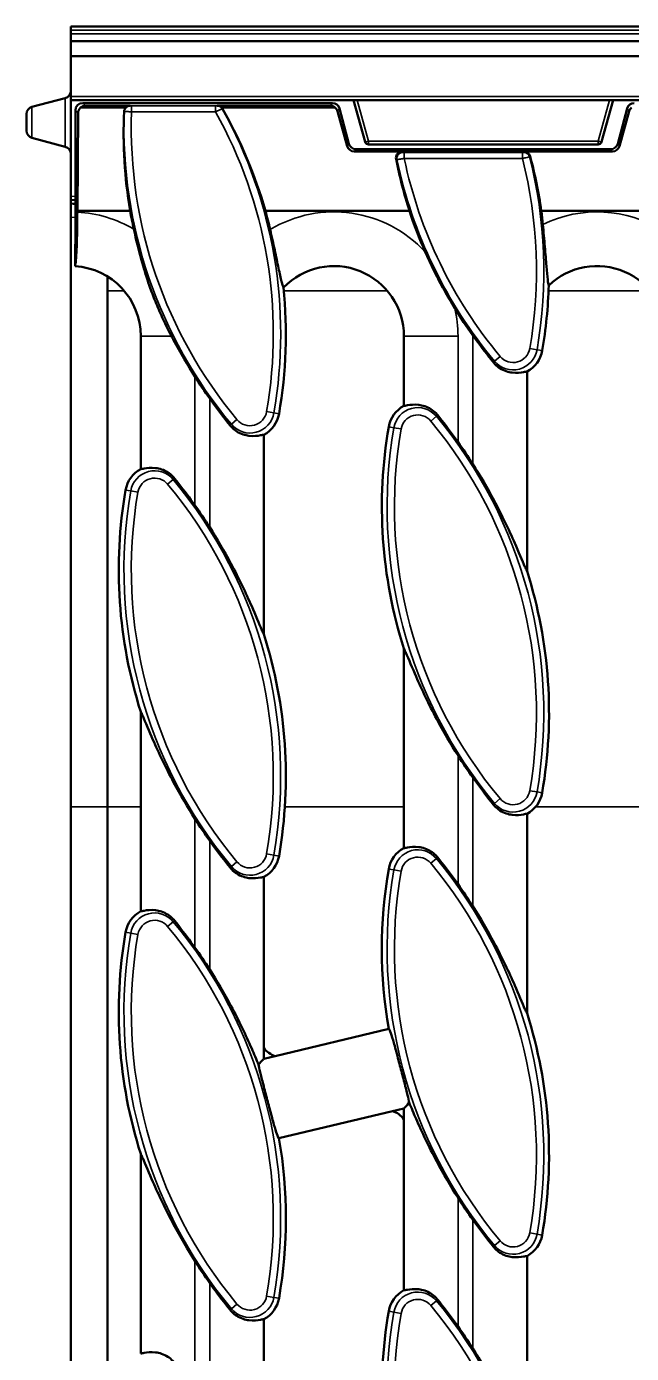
# Model space of a CAD drawing. Header units: millimetres. Extents: x 0 to 4362, y -130 to 2100.
# Drawn here: x 1806.5 to 1888.6, y 840.6 to 1020.6 of the extents above; entities that cross this region are included whole.
import ezdxf

# ---------------------------------------------------------------- set-up
doc = ezdxf.new("R2010")
doc.units = ezdxf.units.MM
doc.header["$LTSCALE"] = 5
doc.layers.add('Sichtbar (ISO)', color=7, linetype='Continuous', lineweight=50)
doc.layers.add('Sichtbar schmal (ISO)', color=7, linetype='Continuous', lineweight=35)

msp = doc.modelspace()

# ---------------------------------------------------------------- linework, layer by layer
at = {"layer": 'Sichtbar (ISO)'}
for p, q in [((1812.521, 1020.115), (1812.521, 1020.615)), ((2312.521, 1020.615), (1812.521, 1020.615)), ((1812.521, 1020.115), (1812.521, 1019.615)), ((1812.521, 1019.615), (1812.521, 1018.615)), ((1812.521, 1018.589), (1812.521, 1018.615)), ((2312.521, 1018.615), (1812.521, 1018.615)), ((1812.521, 1018.589), (1812.521, 1016.615)), ((2312.521, 1016.615), (1812.521, 1016.615)), ((1812.521, 1016.615), (1812.521, 1011.115)), ((1811.78, 1010.917), (1807.263, 1009.706)), ((1812.521, 1010.615), (1812.521, 1011.115)), ((1812.521, 1010.615), (1851.258, 1010.615)), ((1812.521, 1010.615), (1812.521, 997.598)), ((1848.037, 1010.232), (1814.153, 1010.232)), ((1852.466, 1004.982), (1850.913, 1010.615)), ((1851.419, 1010.616), (1885.624, 1010.616)), ((1886.13, 1010.615), (1884.576, 1004.982)), ((1885.784, 1010.615), (1890.671, 1010.615)), ((1806.521, 1006.49), (1806.521, 1008.74)), ((1813.155, 1009.233), (1813.155, 991.615)), ((1813.516, 1008.872), (1813.417, 995.615)), ((1819.992, 1009.615), (1813.859, 1009.615)), ((1820.573, 1009.865), (1814.52, 1009.865)), ((1847.755, 1009.865), (1832.402, 1009.865)), ((1848.416, 1009.615), (1832.983, 1009.615)), ((1850.028, 1004.394), (1848.722, 1009.129)), ((1850.279, 1004.722), (1849.001, 1009.492)), ((1888.042, 1009.492), (1886.764, 1004.722)), ((1888.32, 1009.129), (1887.015, 1004.394)), ((1811.78, 1004.314), (1807.263, 1005.524)), ((1886.046, 1003.66), (1850.997, 1003.66)), ((1885.799, 1003.982), (1851.244, 1003.982)), ((1852.948, 1004.615), (1884.094, 1004.615)), ((1857.473, 1003.615), (1874.09, 1003.615)), ((1812.521, 997.096), (1812.521, 997.598)), ((1812.521, 997.096), (1813.155, 997.041)), ((1812.521, 996.615), (1812.521, 997.096)), ((1812.521, 996.615), (1813.155, 996.56)), ((1812.521, 996.587), (1812.521, 996.615)), ((1812.521, 994.755), (1812.521, 996.587)), ((1813.155, 996.534), (1812.521, 996.587)), ((1812.521, 914.757), (1812.521, 994.755)), ((1813.417, 995.615), (1813.417, 995.44)), ((1820.578, 995.615), (1813.417, 995.615)), ((1858.482, 995.615), (1838.942, 995.615)), ((1897.76, 995.615), (1876.383, 995.615)), ((1813.155, 991.615), (1813.102, 990.615)), ((1813.102, 990.615), (1813.102, 988.097)), ((1817.521, 986.693), (1817.521, 984.748)), ((1817.521, 984.748), (1817.521, 914.757)), ((1822.021, 978.615), (1822.021, 960.576)), ((1857.736, 978.615), (1857.736, 969.148)), ((1874.45, 946.73), (1874.45, 973.797)), ((1838.736, 938.158), (1838.736, 965.226)), ((1857.736, 936.215), (1857.736, 909.148)), ((1822.021, 927.643), (1822.021, 900.576)), ((1812.521, 762.473), (1812.521, 914.757)), ((1817.521, 914.757), (1817.521, 762.473)), ((1874.45, 886.73), (1874.45, 913.797)), ((1838.736, 882.03), (1838.736, 905.226)), ((1840.274, 880.908), (1855.685, 884.607)), ((1838.736, 880.539), (1838.736, 882.03)), ((1838.736, 880.539), (1840.274, 880.908)), ((1856.197, 873.465), (1840.786, 869.766)), ((1857.736, 873.834), (1856.197, 873.465)), ((1857.736, 873.834), (1857.736, 872.343)), ((1857.736, 872.343), (1857.736, 849.148)), ((1822.021, 867.643), (1822.021, 840.576)), ((1874.45, 830.601), (1874.45, 853.797)), ((1838.736, 818.158), (1838.736, 845.226))]:
    msp.add_line(p, q, dxfattribs=at)
for centre, radius, start, end in [((1811.521, 1011.882), 1, 285, 0), ((1807.521, 1008.74), 1, 105, 180), ((1807.521, 1006.49), 1, 180, 255), ((1852.948, 1005.115), 0.5, 195.42277, 270), ((1884.094, 1005.115), 0.5, 270, 344.57723), ((1811.521, 1003.348), 1, 0, 75), ((1882.604, 1006.895), 63.043, 190.30676, 192.61502), ((1778.153, 978.907), 63.043, 12.98501, 15.36855), ((1918.319, 1015.466), 63.043, 198.35353, 203.80887), ((1813.867, 987.478), 63.043, 5.73078, 7.41562), ((1812.521, 978.615), 9.5, 0, 86.49531), ((1848.236, 978.615), 9.5, 0, 135.95893), ((1883.95, 978.615), 9.5, 0, 133.55183), ((1778.153, 978.907), 63.568, 350.18516, 5.69885), ((1813.867, 987.478), 63.568, 350.18516, 358.21677), ((1918.319, 1015.466), 63.043, 211.66369, 215.66799), ((1872.563, 977.324), 4, 298.14254, 350.18516), ((1882.604, 1006.895), 63.043, 212.39092, 215.6676), ((1859.622, 965.62), 4, 118.14254, 170.18516), ((1836.849, 968.753), 4, 298.14254, 350.18516), ((1918.319, 955.466), 63.568, 170.18516, 197.6286), ((1813.867, 927.478), 63.043, 32.39092, 35.6676), ((1823.908, 957.049), 4, 118.14254, 170.18516), ((1882.604, 946.895), 63.568, 170.18516, 197.6286), ((1778.153, 918.907), 63.043, 32.39092, 35.6676), ((1813.867, 927.478), 63.568, 350.18516, 17.6286), ((1778.153, 918.907), 63.568, 350.18516, 17.6286), ((1918.319, 955.466), 63.043, 212.39092, 215.6676), ((1872.563, 917.324), 4, 298.14254, 350.18516), ((1882.604, 946.895), 63.043, 212.39092, 215.6676), ((1836.849, 908.753), 4, 298.14254, 350.18516), ((1859.622, 905.62), 4, 118.14254, 170.18516), ((1918.319, 895.466), 63.568, 170.18516, 189.83578), ((1813.867, 867.478), 63.043, 32.39092, 35.6676), ((1823.908, 897.049), 4, 118.14254, 170.18516), ((1882.604, 886.895), 63.568, 170.18516, 197.6286), ((1778.153, 858.907), 63.043, 32.39092, 35.6676), ((1813.867, 867.478), 63.568, 350.18516, 17.6286), ((1778.153, 858.907), 63.568, 350.18516, 9.83578), ((1918.319, 895.466), 63.043, 212.39092, 215.6676), ((1872.563, 857.324), 4, 298.14254, 350.18516), ((1882.604, 886.895), 63.043, 212.39092, 215.6676), ((1836.849, 848.753), 4, 298.14254, 350.18516), ((1859.622, 845.62), 4, 118.14254, 170.18516), ((1918.319, 835.466), 63.568, 170.18516, 197.6286), ((1813.867, 807.478), 63.043, 32.39092, 35.6676)]:
    msp.add_arc(centre, radius, start, end, dxfattribs=at)
for centre, major_axis, ratio, start_param, end_param in [((1814.156, 1009.231), (-0.709, 0.709), 0.9972647, 5.4991567, 7.0672139), ((1848.034, 1009.231), (0.61, 0.795), 0.9978252, 5.629738, 6.9366326), ((1889.008, 1009.231), (-0.61, 0.795), 0.9978252, 5.629738, 6.9366326), ((1814.517, 1008.869), (0.963, 0.277), 0.9912206, 2.0101228, 2.855964), ((1814.523, 1008.864), (-0.709, 0.709), 0.9972647, 5.4991567, 6.2213728), ((1882.604, 1006.108), (0, -62.912), 0.9999219, 4.6648274, 4.8799651), ((1778.153, 978.116), (0, 63.262), 0.9999219, 4.9926527, 5.2306816), ((1847.753, 1008.864), (0.61, 0.795), 0.9978252, 6.2144165, 6.9366326), ((1847.757, 1008.869), (0.972, -0.239), 0.9922466, 0.5062967, 1.0909752), ((1889.285, 1008.869), (0.972, 0.239), 0.9922466, 2.0506175, 2.635296), ((1851.246, 1004.983), (-0.61, -0.795), 0.9978252, 5.629738, 6.9366326), ((1885.797, 1004.983), (0.61, -0.795), 0.9978252, 5.629738, 6.9366326), ((1850.993, 1004.654), (0.972, -0.239), 0.9922466, 3.6478893, 4.9547839), ((1813.867, 986.689), (0, 63.155), 0.9999219, 4.8542001, 4.9739857), ((1886.05, 1004.654), (0.972, 0.239), 0.9922466, 4.469994, 5.7768886), ((1918.319, 1014.681), (0, -62.805), 0.9999219, 4.9048527, 5.0208322), ((1841.187, 883.776), (-1.864, -2.364), 0.9964365, 5.9978889, 6.643578), ((1855.284, 870.597), (1.864, 2.364), 0.9964365, 5.9978889, 6.643578)]:
    msp.add_ellipse(centre, major_axis=major_axis, ratio=ratio, start_param=start_param, end_param=end_param, dxfattribs=at)
for points in [[(1851.258, 1010.615), (1851.311, 1010.615), (1851.366, 1010.616), (1851.419, 1010.616)], [(1885.624, 1010.616), (1885.676, 1010.616), (1885.731, 1010.615), (1885.784, 1010.615)], [(1832.983, 1009.615), (1833.029, 1009.567), (1833.069, 1009.514), (1833.102, 1009.456)], [(1867.167, 978.615), (1867.145, 978.646), (1867.124, 978.676), (1867.102, 978.706)]]:
    msp.add_open_spline(points, degree=3, dxfattribs=at)
for points, knots in [([(1819.768, 1009.099), (1819.773, 1009.203), (1819.799, 1009.305), (1819.88, 1009.479), (1819.931, 1009.552), (1819.992, 1009.615)], [0, 0, 0, 0, 0.031457696, 0.031457696, 0.058087718, 0.058087718, 0.058087718, 0.058087718]), ([(1819.992, 1009.615), (1820.002, 1009.626), (1820.013, 1009.637), (1820.099, 1009.718), (1820.188, 1009.774), (1820.377, 1009.847), (1820.475, 1009.865), (1820.573, 1009.865)], [0.057754211, 0.057754211, 0.057754211, 0.057754211, 0.062297292, 0.062297292, 0.093447169, 0.093447169, 0.123028694, 0.123028694, 0.123028694, 0.123028694]), ([(1832.402, 1009.865), (1832.506, 1009.865), (1832.61, 1009.845), (1832.789, 1009.771), (1832.866, 1009.723), (1832.95, 1009.648), (1832.967, 1009.632), (1832.983, 1009.615)], [0, 0, 0, 0, 0.031344068, 0.031344068, 0.058272787, 0.058272787, 0.065221679, 0.065221679, 0.065221679, 0.065221679]), ([(1856.678, 1002.668), (1856.658, 1002.769), (1856.659, 1002.872), (1856.7, 1003.074), (1856.74, 1003.171), (1856.856, 1003.344), (1856.931, 1003.418), (1857.085, 1003.522), (1857.158, 1003.556), (1857.312, 1003.603), (1857.392, 1003.615), (1857.473, 1003.615)], [0, 0, 0, 0, 0.03110565, 0.03110565, 0.06242208, 0.06242208, 0.09397644, 0.09397644, 0.11817038, 0.11817038, 0.14235252, 0.14235252, 0.14235252, 0.14235252]), ([(1874.09, 1003.615), (1874.195, 1003.615), (1874.298, 1003.595), (1874.492, 1003.516), (1874.581, 1003.459), (1874.706, 1003.336), (1874.75, 1003.279), (1874.822, 1003.157), (1874.85, 1003.091), (1874.868, 1003.022)], [0, 0, 0, 0, 0.03136541, 0.03136541, 0.06282742, 0.06282742, 0.08433482, 0.08433482, 0.10582838, 0.10582838, 0.10582838, 0.10582838]), ([(1813.417, 995.44), (1813.417, 994.976), (1813.414, 994.47), (1813.404, 993.479), (1813.396, 992.994), (1813.377, 992.138), (1813.365, 991.689), (1813.336, 990.85), (1813.319, 990.461), (1813.284, 989.807), (1813.264, 989.483), (1813.22, 988.924), (1813.196, 988.69), (1813.152, 988.342), (1813.127, 988.195), (1813.102, 988.097)], [1.11264961, 1.11264961, 1.11264961, 1.11264961, 1.25170032, 1.25170032, 1.39075103, 1.39075103, 1.5295863, 1.5295863, 1.66842157, 1.66842157, 1.80719047, 1.80719047, 1.94595936, 1.94595936, 2.08158526, 2.08158526, 2.08158526, 2.08158526]), ([(1826.191, 978.615), (1825.798, 979.362), (1825.424, 980.108), (1824.731, 981.583), (1824.419, 982.287), (1823.825, 983.738), (1823.564, 984.423), (1822.958, 986.14), (1822.64, 987.145), (1821.751, 990.21), (1821.404, 991.691), (1821.083, 993.126)], [-1.1602232, -1.1602232, -1.1602232, -1.1602232, -0.9844559, -0.9844559, -0.8195174, -0.8195174, -0.6621821, -0.6621821, -0.4412502, -0.4412502, 0, 0, 0, 0]), ([(1839.584, 993.073), (1839.801, 992.129), (1840.01, 991.19), (1840.394, 989.408), (1840.569, 988.57), (1840.879, 987.119), (1841.016, 986.493), (1841.238, 985.635), (1841.328, 985.355), (1841.407, 985.219)], [-1.0821006, -1.0821006, -1.0821006, -1.0821006, -0.7923876, -0.7923876, -0.5039885, -0.5039885, -0.2268958, -0.2268958, 0, 0, 0, 0]), ([(1876.595, 993.774), (1876.698, 992.746), (1876.791, 991.724), (1876.953, 989.795), (1877.022, 988.889), (1877.143, 987.388), (1877.196, 986.757), (1877.3, 985.915), (1877.349, 985.641), (1877.404, 985.5)], [-1.0989319, -1.0989319, -1.0989319, -1.0989319, -0.7903241, -0.7903241, -0.4837906, -0.4837906, -0.2109114, -0.2109114, 0, 0, 0, 0]), ([(1864.66, 982.373), (1864.16, 983.182), (1863.675, 984.006), (1862.75, 985.67), (1862.335, 986.456), (1861.463, 988.205), (1861.041, 989.109), (1860.641, 990.016)], [-0.84283249, -0.84283249, -0.84283249, -0.84283249, -0.55864885, -0.55864885, -0.29769365, -0.29769365, 0, 0, 0, 0]), ([(1829.37, 973.123), (1828.38, 974.683), (1827.39, 976.37), (1826.385, 978.246), (1826.287, 978.431), (1826.191, 978.615)], [5.05715306, 5.05715306, 5.05715306, 5.05715306, 5.59834942, 5.59834942, 5.65736038, 5.65736038, 5.65736038, 5.65736038]), ([(1869.859, 975.07), (1869.766, 975.186), (1869.673, 975.303), (1868.785, 976.426), (1867.968, 977.502), (1867.167, 978.615)], [3.88143532, 3.88143532, 3.88143532, 3.88143532, 3.9265985, 3.9265985, 4.32114627, 4.32114627, 4.32114627, 4.32114627]), ([(1874.45, 973.797), (1874.345, 973.792), (1874.184, 973.759), (1873.595, 973.655), (1873.049, 973.579), (1872.183, 973.688), (1871.903, 973.746), (1871.33, 973.941), (1871.036, 974.08), (1870.545, 974.393), (1870.304, 974.584), (1870.007, 974.892), (1869.931, 974.979), (1869.859, 975.07)], [2.82851537, 2.82851537, 2.82851537, 2.82851537, 2.9796104, 2.9796104, 3.24690309, 3.24690309, 3.34987153, 3.34987153, 3.45283997, 3.45283997, 3.54324006, 3.54324006, 3.57659228, 3.57659228, 3.57659228, 3.57659228]), ([(1834.144, 966.498), (1833.378, 967.459), (1832.612, 968.459), (1831.739, 969.648), (1831.563, 969.89), (1831.387, 970.135)], [1.09829535, 1.09829535, 1.09829535, 1.09829535, 1.45268918, 1.45268918, 1.54121651, 1.54121651, 1.54121651, 1.54121651]), ([(1857.736, 969.148), (1857.84, 969.153), (1858.001, 969.185), (1858.591, 969.289), (1859.137, 969.366), (1860.003, 969.256), (1860.282, 969.199), (1860.856, 969.004), (1861.149, 968.865), (1861.64, 968.551), (1861.882, 968.36), (1862.178, 968.053), (1862.255, 967.965), (1862.327, 967.875)], [2.82851537, 2.82851537, 2.82851537, 2.82851537, 2.9796104, 2.9796104, 3.24690309, 3.24690309, 3.34987153, 3.34987153, 3.45283997, 3.45283997, 3.54324006, 3.54324006, 3.57659228, 3.57659228, 3.57659228, 3.57659228]), ([(1862.327, 967.875), (1863.093, 966.915), (1863.86, 965.914), (1864.732, 964.725), (1864.908, 964.483), (1865.084, 964.238)], [1.09829535, 1.09829535, 1.09829535, 1.09829535, 1.45268918, 1.45268918, 1.54121651, 1.54121651, 1.54121651, 1.54121651]), ([(1838.736, 965.226), (1838.631, 965.22), (1838.47, 965.188), (1837.88, 965.084), (1837.335, 965.007), (1836.469, 965.117), (1836.189, 965.174), (1835.615, 965.369), (1835.322, 965.509), (1834.831, 965.822), (1834.59, 966.013), (1834.293, 966.32), (1834.217, 966.408), (1834.144, 966.498)], [2.82851537, 2.82851537, 2.82851537, 2.82851537, 2.9796104, 2.9796104, 3.24690309, 3.24690309, 3.34987153, 3.34987153, 3.45283997, 3.45283997, 3.54324006, 3.54324006, 3.57659228, 3.57659228, 3.57659228, 3.57659228]), ([(1822.021, 960.576), (1822.126, 960.581), (1822.287, 960.614), (1822.877, 960.718), (1823.422, 960.794), (1824.288, 960.685), (1824.568, 960.627), (1825.142, 960.432), (1825.435, 960.293), (1825.926, 959.98), (1826.167, 959.789), (1826.464, 959.481), (1826.54, 959.394), (1826.613, 959.304)], [2.82851537, 2.82851537, 2.82851537, 2.82851537, 2.9796104, 2.9796104, 3.24690309, 3.24690309, 3.34987153, 3.34987153, 3.45283997, 3.45283997, 3.54324006, 3.54324006, 3.57659228, 3.57659228, 3.57659228, 3.57659228]), ([(1867.101, 961.25), (1868.091, 959.69), (1869.081, 958.003), (1871.061, 954.308), (1872.016, 952.294), (1873.283, 949.408), (1873.814, 948.111), (1874.261, 947.104), (1874.351, 946.911), (1874.432, 946.761), (1874.441, 946.745), (1874.45, 946.73)], [5.0571531, 5.0571531, 5.0571531, 5.0571531, 5.5983494, 5.5983494, 6.239433, 6.239433, 6.6427143, 6.6427143, 6.7428645, 6.7428645, 6.7559465, 6.7559465, 6.7559465, 6.7559465]), ([(1826.613, 959.304), (1827.379, 958.343), (1828.145, 957.343), (1829.018, 956.154), (1829.194, 955.912), (1829.37, 955.666)], [1.09829535, 1.09829535, 1.09829535, 1.09829535, 1.45268918, 1.45268918, 1.54121651, 1.54121651, 1.54121651, 1.54121651]), ([(1831.387, 952.679), (1832.377, 951.119), (1833.367, 949.431), (1835.346, 945.736), (1836.301, 943.723), (1837.569, 940.836), (1838.099, 939.539), (1838.547, 938.532), (1838.637, 938.339), (1838.718, 938.19), (1838.727, 938.173), (1838.736, 938.158)], [5.0571531, 5.0571531, 5.0571531, 5.0571531, 5.5983494, 5.5983494, 6.239433, 6.239433, 6.6427143, 6.6427143, 6.7428645, 6.7428645, 6.7559465, 6.7559465, 6.7559465, 6.7559465]), ([(1865.084, 921.694), (1864.094, 923.254), (1863.105, 924.942), (1861.125, 928.637), (1860.17, 930.651), (1858.903, 933.537), (1858.372, 934.834), (1857.924, 935.841), (1857.835, 936.034), (1857.753, 936.183), (1857.744, 936.2), (1857.736, 936.215)], [5.0571531, 5.0571531, 5.0571531, 5.0571531, 5.5983494, 5.5983494, 6.239433, 6.239433, 6.6427143, 6.6427143, 6.7428645, 6.7428645, 6.7559465, 6.7559465, 6.7559465, 6.7559465]), ([(1829.37, 913.123), (1828.38, 914.683), (1827.39, 916.37), (1825.411, 920.066), (1824.456, 922.079), (1823.188, 924.965), (1822.658, 926.262), (1822.21, 927.269), (1822.12, 927.463), (1822.039, 927.612), (1822.03, 927.628), (1822.021, 927.643)], [5.0571531, 5.0571531, 5.0571531, 5.0571531, 5.5983494, 5.5983494, 6.239433, 6.239433, 6.6427143, 6.6427143, 6.7428645, 6.7428645, 6.7559465, 6.7559465, 6.7559465, 6.7559465]), ([(1869.859, 915.07), (1869.093, 916.03), (1868.326, 917.03), (1867.453, 918.219), (1867.278, 918.461), (1867.101, 918.707)], [1.09829535, 1.09829535, 1.09829535, 1.09829535, 1.45268918, 1.45268918, 1.54121651, 1.54121651, 1.54121651, 1.54121651]), ([(1874.45, 913.797), (1874.345, 913.792), (1874.184, 913.759), (1873.595, 913.655), (1873.049, 913.579), (1872.183, 913.688), (1871.903, 913.746), (1871.33, 913.941), (1871.036, 914.08), (1870.545, 914.393), (1870.304, 914.584), (1870.007, 914.892), (1869.931, 914.979), (1869.859, 915.07)], [2.82851537, 2.82851537, 2.82851537, 2.82851537, 2.9796104, 2.9796104, 3.24690309, 3.24690309, 3.34987153, 3.34987153, 3.45283997, 3.45283997, 3.54324006, 3.54324006, 3.57659228, 3.57659228, 3.57659228, 3.57659228]), ([(1834.144, 906.498), (1833.378, 907.459), (1832.612, 908.459), (1831.739, 909.648), (1831.563, 909.89), (1831.387, 910.135)], [1.09829535, 1.09829535, 1.09829535, 1.09829535, 1.45268918, 1.45268918, 1.54121651, 1.54121651, 1.54121651, 1.54121651]), ([(1857.736, 909.148), (1857.84, 909.153), (1858.001, 909.185), (1858.591, 909.289), (1859.137, 909.366), (1860.003, 909.256), (1860.282, 909.199), (1860.856, 909.004), (1861.149, 908.865), (1861.64, 908.551), (1861.882, 908.36), (1862.178, 908.053), (1862.255, 907.965), (1862.327, 907.875)], [2.82851537, 2.82851537, 2.82851537, 2.82851537, 2.9796104, 2.9796104, 3.24690309, 3.24690309, 3.34987153, 3.34987153, 3.45283997, 3.45283997, 3.54324006, 3.54324006, 3.57659228, 3.57659228, 3.57659228, 3.57659228]), ([(1862.327, 907.875), (1863.093, 906.915), (1863.86, 905.914), (1864.732, 904.725), (1864.908, 904.483), (1865.084, 904.238)], [1.09829535, 1.09829535, 1.09829535, 1.09829535, 1.45268918, 1.45268918, 1.54121651, 1.54121651, 1.54121651, 1.54121651]), ([(1838.736, 905.226), (1838.631, 905.22), (1838.47, 905.188), (1837.88, 905.084), (1837.335, 905.007), (1836.469, 905.117), (1836.189, 905.174), (1835.615, 905.369), (1835.322, 905.509), (1834.831, 905.822), (1834.59, 906.013), (1834.293, 906.32), (1834.217, 906.408), (1834.144, 906.498)], [2.82851537, 2.82851537, 2.82851537, 2.82851537, 2.9796104, 2.9796104, 3.24690309, 3.24690309, 3.34987153, 3.34987153, 3.45283997, 3.45283997, 3.54324006, 3.54324006, 3.57659228, 3.57659228, 3.57659228, 3.57659228]), ([(1822.021, 900.576), (1822.126, 900.581), (1822.287, 900.614), (1822.877, 900.718), (1823.422, 900.794), (1824.288, 900.685), (1824.568, 900.627), (1825.142, 900.432), (1825.435, 900.293), (1825.926, 899.98), (1826.167, 899.789), (1826.464, 899.481), (1826.54, 899.394), (1826.613, 899.304)], [2.82851537, 2.82851537, 2.82851537, 2.82851537, 2.9796104, 2.9796104, 3.24690309, 3.24690309, 3.34987153, 3.34987153, 3.45283997, 3.45283997, 3.54324006, 3.54324006, 3.57659228, 3.57659228, 3.57659228, 3.57659228]), ([(1867.101, 901.25), (1868.091, 899.69), (1869.081, 898.003), (1871.061, 894.308), (1872.016, 892.294), (1873.283, 889.408), (1873.814, 888.111), (1874.261, 887.104), (1874.351, 886.911), (1874.432, 886.761), (1874.441, 886.745), (1874.45, 886.73)], [5.0571531, 5.0571531, 5.0571531, 5.0571531, 5.5983494, 5.5983494, 6.239433, 6.239433, 6.6427143, 6.6427143, 6.7428645, 6.7428645, 6.7559465, 6.7559465, 6.7559465, 6.7559465]), ([(1826.613, 899.304), (1827.379, 898.343), (1828.145, 897.343), (1829.018, 896.154), (1829.194, 895.912), (1829.37, 895.666)], [1.09829535, 1.09829535, 1.09829535, 1.09829535, 1.45268918, 1.45268918, 1.54121651, 1.54121651, 1.54121651, 1.54121651]), ([(1831.387, 892.679), (1832.377, 891.119), (1833.367, 889.431), (1835.346, 885.736), (1836.301, 883.723), (1837.392, 881.238), (1837.725, 880.453), (1838.015, 879.766)], [5.0571531, 5.0571531, 5.0571531, 5.0571531, 5.5983494, 5.5983494, 6.239433, 6.239433, 6.4973987, 6.4973987, 6.4973987, 6.4973987]), ([(1855.685, 884.607), (1855.74, 884.569), (1855.81, 884.447), (1856.001, 883.978), (1856.13, 883.574), (1856.403, 882.638), (1856.565, 882.044), (1856.913, 880.74), (1857.1, 880.032), (1857.451, 878.702), (1857.638, 877.993), (1857.979, 876.685), (1858.132, 876.087), (1858.337, 875.224), (1858.412, 874.875), (1858.456, 874.607)], [1.7192522, 1.7192522, 1.7192522, 1.7192522, 1.8793137, 1.8793137, 2.0858771, 2.0858771, 2.2920372, 2.2920372, 2.4981973, 2.4981973, 2.7044361, 2.7044361, 2.910675, 2.910675, 3.0785664, 3.0785664, 3.0785664, 3.0785664]), ([(1838.015, 879.766), (1838.071, 879.836), (1838.126, 879.902), (1838.332, 880.148), (1838.468, 880.298), (1838.639, 880.463), (1838.692, 880.509), (1838.736, 880.539)], [2.43992656, 2.43992656, 2.43992656, 2.43992656, 2.47945595, 2.47945595, 2.59585575, 2.59585575, 2.6615408, 2.6615408, 2.6615408, 2.6615408]), ([(1840.786, 869.766), (1840.732, 869.804), (1840.661, 869.926), (1840.471, 870.395), (1840.341, 870.799), (1840.068, 871.735), (1839.906, 872.329), (1839.558, 873.633), (1839.372, 874.342), (1839.021, 875.671), (1838.833, 876.38), (1838.492, 877.688), (1838.339, 878.286), (1838.135, 879.149), (1838.059, 879.498), (1838.015, 879.766)], [0.0465019, 0.0465019, 0.0465019, 0.0465019, 0.2065634, 0.2065634, 0.4131269, 0.4131269, 0.619287, 0.619287, 0.825447, 0.825447, 1.0316859, 1.0316859, 1.2379247, 1.2379247, 1.4058161, 1.4058161, 1.4058161, 1.4058161]), ([(1858.456, 874.607), (1858.432, 874.577), (1858.409, 874.548), (1858.154, 874.238), (1857.939, 874), (1857.774, 873.862), (1857.754, 873.847), (1857.736, 873.834)], [0.7002353, 0.7002353, 0.7002353, 0.7002353, 0.71793965, 0.71793965, 0.89397869, 0.89397869, 0.92025014, 0.92025014, 0.92025014, 0.92025014]), ([(1865.084, 861.694), (1864.094, 863.254), (1863.105, 864.942), (1861.125, 868.637), (1860.17, 870.651), (1859.079, 873.135), (1858.747, 873.92), (1858.456, 874.607)], [5.0571531, 5.0571531, 5.0571531, 5.0571531, 5.5983494, 5.5983494, 6.239433, 6.239433, 6.4973987, 6.4973987, 6.4973987, 6.4973987]), ([(1829.37, 853.123), (1828.38, 854.683), (1827.39, 856.37), (1825.411, 860.066), (1824.456, 862.079), (1823.188, 864.965), (1822.658, 866.262), (1822.21, 867.269), (1822.12, 867.463), (1822.039, 867.612), (1822.03, 867.628), (1822.021, 867.643)], [5.0571531, 5.0571531, 5.0571531, 5.0571531, 5.5983494, 5.5983494, 6.239433, 6.239433, 6.6427143, 6.6427143, 6.7428645, 6.7428645, 6.7559465, 6.7559465, 6.7559465, 6.7559465]), ([(1869.859, 855.07), (1869.093, 856.03), (1868.326, 857.03), (1867.453, 858.219), (1867.278, 858.461), (1867.101, 858.707)], [1.09829535, 1.09829535, 1.09829535, 1.09829535, 1.45268918, 1.45268918, 1.54121651, 1.54121651, 1.54121651, 1.54121651]), ([(1874.45, 853.797), (1874.345, 853.792), (1874.184, 853.759), (1873.595, 853.655), (1873.049, 853.579), (1872.183, 853.688), (1871.903, 853.746), (1871.33, 853.941), (1871.036, 854.08), (1870.545, 854.393), (1870.304, 854.584), (1870.007, 854.892), (1869.931, 854.979), (1869.859, 855.07)], [2.82851537, 2.82851537, 2.82851537, 2.82851537, 2.9796104, 2.9796104, 3.24690309, 3.24690309, 3.34987153, 3.34987153, 3.45283997, 3.45283997, 3.54324006, 3.54324006, 3.57659228, 3.57659228, 3.57659228, 3.57659228]), ([(1834.144, 846.498), (1833.378, 847.459), (1832.612, 848.459), (1831.739, 849.648), (1831.563, 849.89), (1831.387, 850.135)], [1.09829535, 1.09829535, 1.09829535, 1.09829535, 1.45268918, 1.45268918, 1.54121651, 1.54121651, 1.54121651, 1.54121651]), ([(1857.736, 849.148), (1857.84, 849.153), (1858.001, 849.185), (1858.591, 849.289), (1859.137, 849.366), (1860.003, 849.256), (1860.282, 849.199), (1860.856, 849.004), (1861.149, 848.865), (1861.64, 848.551), (1861.882, 848.36), (1862.178, 848.053), (1862.255, 847.965), (1862.327, 847.875)], [2.82851537, 2.82851537, 2.82851537, 2.82851537, 2.9796104, 2.9796104, 3.24690309, 3.24690309, 3.34987153, 3.34987153, 3.45283997, 3.45283997, 3.54324006, 3.54324006, 3.57659228, 3.57659228, 3.57659228, 3.57659228]), ([(1838.736, 845.226), (1838.631, 845.22), (1838.47, 845.188), (1837.88, 845.084), (1837.335, 845.007), (1836.469, 845.117), (1836.189, 845.174), (1835.615, 845.369), (1835.322, 845.509), (1834.831, 845.822), (1834.59, 846.013), (1834.293, 846.32), (1834.217, 846.408), (1834.144, 846.498)], [2.82851537, 2.82851537, 2.82851537, 2.82851537, 2.9796104, 2.9796104, 3.24690309, 3.24690309, 3.34987153, 3.34987153, 3.45283997, 3.45283997, 3.54324006, 3.54324006, 3.57659228, 3.57659228, 3.57659228, 3.57659228]), ([(1862.327, 847.875), (1863.093, 846.915), (1863.86, 845.914), (1864.732, 844.725), (1864.908, 844.483), (1865.084, 844.238)], [1.09829535, 1.09829535, 1.09829535, 1.09829535, 1.45268918, 1.45268918, 1.54121651, 1.54121651, 1.54121651, 1.54121651]), ([(1822.021, 840.576), (1822.126, 840.581), (1822.287, 840.614), (1822.877, 840.718), (1823.422, 840.794), (1824.288, 840.685), (1824.568, 840.627), (1825.142, 840.432), (1825.435, 840.293), (1825.926, 839.98), (1826.167, 839.789), (1826.464, 839.481), (1826.54, 839.394), (1826.613, 839.304)], [2.82851537, 2.82851537, 2.82851537, 2.82851537, 2.9796104, 2.9796104, 3.24690309, 3.24690309, 3.34987153, 3.34987153, 3.45283997, 3.45283997, 3.54324006, 3.54324006, 3.57659228, 3.57659228, 3.57659228, 3.57659228]), ([(1867.101, 841.25), (1868.091, 839.69), (1869.081, 838.003), (1871.061, 834.308), (1872.016, 832.294), (1873.107, 829.809), (1873.439, 829.024), (1873.729, 828.337)], [5.0571531, 5.0571531, 5.0571531, 5.0571531, 5.5983494, 5.5983494, 6.239433, 6.239433, 6.4973987, 6.4973987, 6.4973987, 6.4973987])]:
    msp.add_open_spline(points, degree=3, knots=knots, dxfattribs=at)
at = {"layer": 'Sichtbar schmal (ISO)'}
for p, q in [((1812.521, 1020.115), (2312.521, 1020.115)), ((2312.521, 1019.615), (1812.521, 1019.615)), ((1812.521, 1018.589), (2312.521, 1018.589)), ((1811.78, 1004.314), (1811.78, 1010.917)), ((2312.521, 1011.115), (1812.521, 1011.115)), ((1814.52, 1009.865), (1814.153, 1010.232)), ((1848.037, 1010.232), (1847.755, 1009.865)), ((1852.948, 1005.072), (1851.419, 1010.616)), ((1885.624, 1010.616), (1884.094, 1005.072)), ((1807.263, 1009.706), (1807.263, 1005.524)), ((1813.155, 1009.233), (1813.516, 1008.872)), ((1832.175, 1009.852), (1820.778, 1009.852)), ((1820.778, 1009.054), (1820.778, 1009.852)), ((1820.778, 1009.054), (1832.175, 1009.054)), ((1832.175, 1009.852), (1832.175, 1009.054)), ((1832.402, 1009.865), (1832.398, 1009.862)), ((1833.094, 1009.45), (1833.102, 1009.456)), ((1848.722, 1009.129), (1849.001, 1009.492)), ((1888.042, 1009.492), (1888.32, 1009.129)), ((1850.279, 1004.722), (1850.028, 1004.394)), ((1852.948, 1005.072), (1852.948, 1004.615)), ((1884.094, 1005.072), (1852.948, 1005.072)), ((1884.094, 1004.615), (1884.094, 1005.072)), ((1887.015, 1004.394), (1886.764, 1004.722)), ((1850.997, 1003.66), (1851.244, 1003.982)), ((1857.782, 1003.517), (1857.782, 1002.72)), ((1873.825, 1003.517), (1857.782, 1003.517)), ((1873.825, 1003.517), (1873.825, 1002.72)), ((1885.799, 1003.982), (1886.046, 1003.66)), ((1857.782, 1002.72), (1873.825, 1002.72)), ((1813.155, 997.543), (1812.521, 997.598)), ((1812.521, 994.755), (1813.155, 994.699)), ((1819.777, 984.748), (1817.521, 984.748)), ((1855.491, 984.748), (1841.452, 984.748)), ((1891.206, 984.748), (1877.376, 984.748)), ((1822.021, 978.615), (1826.191, 978.615)), ((1865.084, 978.615), (1857.736, 978.615)), ((1865.084, 964.238), (1865.084, 978.615)), ((1867.167, 978.615), (1867.101, 978.615)), ((1867.101, 978.615), (1867.101, 961.25)), ((1870.799, 975.854), (1870.034, 975.216)), ((1874.826, 976.933), (1875.808, 976.763)), ((1876.505, 976.642), (1875.808, 976.763)), ((1869.859, 975.07), (1870.034, 975.216)), ((1829.37, 955.666), (1829.37, 973.123)), ((1831.387, 970.135), (1831.387, 952.679)), ((1835.085, 967.282), (1834.32, 966.645)), ((1839.112, 968.361), (1840.093, 968.191)), ((1840.79, 968.071), (1840.093, 968.191)), ((1862.151, 967.729), (1861.386, 967.091)), ((1862.327, 967.875), (1862.151, 967.729)), ((1834.144, 966.498), (1834.32, 966.645)), ((1855.681, 966.302), (1856.378, 966.182)), ((1856.378, 966.182), (1857.36, 966.012)), ((1826.437, 959.157), (1825.672, 958.519)), ((1826.613, 959.304), (1826.437, 959.157)), ((1819.967, 957.731), (1820.664, 957.61)), ((1820.664, 957.61), (1821.645, 957.44)), ((1865.084, 904.238), (1865.084, 921.694)), ((1867.101, 918.707), (1867.101, 901.25)), ((1874.826, 916.933), (1875.808, 916.763)), ((1876.505, 916.642), (1875.808, 916.763)), ((1812.521, 914.757), (1817.521, 914.757)), ((1822.021, 914.757), (1817.521, 914.757)), ((1857.736, 914.757), (1841.585, 914.757)), ((1869.859, 915.07), (1870.034, 915.216)), ((1870.799, 915.854), (1870.034, 915.216)), ((1891.375, 914.757), (1875.631, 914.757)), ((1829.37, 895.666), (1829.37, 913.123)), ((1831.387, 910.135), (1831.387, 892.679)), ((1839.112, 908.361), (1840.093, 908.191)), ((1840.79, 908.071), (1840.093, 908.191)), ((1862.151, 907.729), (1861.386, 907.091)), ((1862.327, 907.875), (1862.151, 907.729)), ((1834.144, 906.498), (1834.32, 906.645)), ((1835.085, 907.282), (1834.32, 906.645)), ((1855.681, 906.302), (1856.378, 906.182)), ((1856.378, 906.182), (1857.36, 906.012)), ((1826.437, 899.157), (1825.672, 898.519)), ((1826.613, 899.304), (1826.437, 899.157)), ((1819.967, 897.731), (1820.664, 897.61)), ((1820.664, 897.61), (1821.645, 897.44)), ((1865.084, 844.238), (1865.084, 861.694)), ((1867.101, 858.707), (1867.101, 841.25)), ((1869.859, 855.07), (1870.034, 855.216)), ((1870.799, 855.854), (1870.034, 855.216)), ((1874.826, 856.933), (1875.808, 856.763)), ((1876.505, 856.642), (1875.808, 856.763)), ((1829.37, 835.666), (1829.37, 853.123)), ((1831.387, 850.135), (1831.387, 832.679)), ((1839.112, 848.361), (1840.093, 848.191)), ((1840.79, 848.071), (1840.093, 848.191)), ((1834.144, 846.498), (1834.32, 846.645)), ((1835.085, 847.282), (1834.32, 846.645)), ((1855.681, 846.302), (1856.378, 846.182)), ((1862.151, 847.729), (1861.386, 847.091)), ((1862.327, 847.875), (1862.151, 847.729)), ((1856.378, 846.182), (1857.36, 846.012))]:
    msp.add_line(p, q, dxfattribs=at)
for centre, radius, start, end in [((1882.604, 1006.895), 62.861, 177.99778, 219.81484), ((1882.604, 1006.895), 61.864, 178.00019, 219.81484), ((1778.153, 978.907), 61.864, 350.18516, 29.16331), ((1778.153, 978.907), 62.861, 350.18516, 29.07082), ((1813.867, 987.478), 62.861, 350.18516, 14.23093), ((1918.319, 1015.466), 62.861, 191.8366, 219.81484), ((1918.319, 1015.466), 61.864, 191.8904, 219.81484), ((1813.867, 987.478), 61.864, 350.18516, 14.26247), ((1812.521, 978.615), 16.848, 59.45897, 86.95436), ((1848.236, 978.615), 16.848, 42.58596, 120.89781), ((1883.95, 978.615), 16.848, 0, 115.88258), ((1848.236, 978.615), 16.848, 0, 12.88659), ((1883.95, 978.615), 16.848, 179.68953, 180), ((1872.563, 977.324), 3.292, 219.81484, 350.18516), ((1872.563, 977.324), 2.296, 219.81484, 350.18516), ((1859.622, 965.62), 3.292, 39.81484, 170.18516), ((1836.849, 968.753), 3.292, 219.81484, 350.18516), ((1836.849, 968.753), 2.296, 219.81484, 350.18516), ((1859.622, 965.62), 2.296, 39.81484, 170.18516), ((1813.867, 927.478), 61.864, 350.18516, 39.81484), ((1813.867, 927.478), 62.861, 350.18516, 39.81484), ((1918.319, 955.466), 62.861, 170.18516, 219.81484), ((1918.319, 955.466), 61.864, 170.18516, 219.81484), ((1823.908, 957.049), 3.292, 39.81484, 170.18516), ((1823.908, 957.049), 2.296, 39.81484, 170.18516), ((1778.153, 918.907), 61.864, 350.18516, 39.81484), ((1778.153, 918.907), 62.861, 350.18516, 39.81484), ((1882.604, 946.895), 62.861, 170.18516, 219.81484), ((1882.604, 946.895), 61.864, 170.18516, 219.81484), ((1872.563, 917.324), 3.292, 219.81484, 350.18516), ((1872.563, 917.324), 2.296, 219.81484, 350.18516), ((1836.849, 908.753), 3.292, 219.81484, 350.18516), ((1836.849, 908.753), 2.296, 219.81484, 350.18516), ((1859.622, 905.62), 3.292, 39.81484, 170.18516), ((1859.622, 905.62), 2.296, 39.81484, 170.18516), ((1813.867, 867.478), 62.861, 350.18516, 39.81484), ((1918.319, 895.466), 62.861, 170.18516, 219.81484), ((1918.319, 895.466), 61.864, 170.18516, 219.81484), ((1813.867, 867.478), 61.864, 350.18516, 39.81484), ((1823.908, 897.049), 3.292, 39.81484, 170.18516), ((1823.908, 897.049), 2.296, 39.81484, 170.18516), ((1778.153, 858.907), 61.864, 350.18516, 39.81484), ((1778.153, 858.907), 62.861, 350.18516, 39.81484), ((1882.604, 886.895), 62.861, 170.18516, 219.81484), ((1882.604, 886.895), 61.864, 170.18516, 219.81484), ((1872.563, 857.324), 3.292, 219.81484, 350.18516), ((1872.563, 857.324), 2.296, 219.81484, 350.18516), ((1836.849, 848.753), 3.292, 219.81484, 350.18516), ((1836.849, 848.753), 2.296, 219.81484, 350.18516), ((1859.622, 845.62), 3.292, 39.81484, 170.18516), ((1859.622, 845.62), 2.296, 39.81484, 170.18516), ((1813.867, 807.478), 61.864, 350.18516, 39.81484), ((1813.867, 807.478), 62.861, 350.18516, 39.81484), ((1918.319, 835.466), 62.861, 170.18516, 219.81484), ((1918.319, 835.466), 61.864, 170.18516, 219.81484)]:
    msp.add_arc(centre, radius, start, end, dxfattribs=at)
for centre, major_axis, ratio, start_param, end_param in [((1820.579, 1009.063), (-0.417, -0.683), 0.9949915, 3.6926296, 5.2240968), ((1832.398, 1009.063), (-0.475, 0.644), 0.9961313, 4.5841571, 5.6452259), ((1852.948, 1005.115), (-0.482, -0.133), 0.0840398, 0, 1.5476161), ((1884.094, 1005.115), (0.482, -0.133), 0.0840398, 4.7355692, 6.2831853), ((1857.575, 1002.736), (-0.504, -0.621), 0.9905074, 3.828369, 5.5964089), ((1874.026, 1002.736), (-0.631, 0.491), 0.9939121, 4.0541364, 5.3706415)]:
    msp.add_ellipse(centre, major_axis=major_axis, ratio=ratio, start_param=start_param, end_param=end_param, dxfattribs=at)
for points in [[(1819.768, 1009.099), (1819.773, 1009.097), (1819.777, 1009.094), (1819.782, 1009.091)], [(1820.579, 1009.862), (1820.577, 1009.863), (1820.575, 1009.864), (1820.573, 1009.865)], [(1874.09, 1003.615), (1874.069, 1003.588), (1874.047, 1003.56), (1874.026, 1003.533)], [(1874.799, 1002.931), (1874.822, 1002.962), (1874.845, 1002.992), (1874.868, 1003.022)]]:
    msp.add_open_spline(points, degree=3, dxfattribs=at)
for points, knots in [([(1819.782, 1009.091), (1819.797, 1009.089), (1819.859, 1009.085), (1820.052, 1009.077), (1820.174, 1009.072), (1820.402, 1009.065), (1820.496, 1009.062), (1820.654, 1009.057), (1820.716, 1009.055), (1820.778, 1009.054)], [-0.029509725, -0.029509725, -0.029509725, -0.029509725, -0.019033773, -0.019033773, -0.009590661, -0.009590661, -0.003688716, -0.003688716, 0, 0, 0, 0]), ([(1820.778, 1009.852), (1820.765, 1009.852), (1820.753, 1009.853), (1820.721, 1009.853), (1820.702, 1009.853), (1820.657, 1009.854), (1820.632, 1009.856), (1820.594, 1009.858), (1820.582, 1009.86), (1820.579, 1009.862)], [0, 0, 0, 0, 0.003688716, 0.003688716, 0.009590661, 0.009590661, 0.019033773, 0.019033773, 0.029509725, 0.029509725, 0.029509725, 0.029509725]), ([(1832.398, 1009.862), (1832.395, 1009.86), (1832.38, 1009.858), (1832.334, 1009.855), (1832.306, 1009.854), (1832.256, 1009.853), (1832.235, 1009.853), (1832.201, 1009.853), (1832.188, 1009.852), (1832.175, 1009.852)], [0, 0, 0, 0, 0.011184221, 0.011184221, 0.021265772, 0.021265772, 0.027566741, 0.027566741, 0.031504847, 0.031504847, 0.031504847, 0.031504847]), ([(1832.175, 1009.054), (1832.228, 1009.076), (1832.282, 1009.099), (1832.42, 1009.157), (1832.504, 1009.193), (1832.709, 1009.28), (1832.826, 1009.33), (1833.015, 1009.413), (1833.08, 1009.442), (1833.094, 1009.45)], [-0.031504847, -0.031504847, -0.031504847, -0.031504847, -0.027566741, -0.027566741, -0.021265772, -0.021265772, -0.011184221, -0.011184221, 0, 0, 0, 0]), ([(1857.575, 1003.533), (1857.559, 1003.545), (1857.544, 1003.557), (1857.51, 1003.585), (1857.492, 1003.6), (1857.473, 1003.615)], [0, 0, 0, 0, 0.043112481, 0.043112481, 0.095333926, 0.095333926, 0.095333926, 0.095333926]), ([(1857.782, 1003.517), (1857.764, 1003.517), (1857.746, 1003.517), (1857.71, 1003.518), (1857.691, 1003.518), (1857.663, 1003.52), (1857.652, 1003.52), (1857.638, 1003.521), (1857.634, 1003.522), (1857.623, 1003.523), (1857.616, 1003.524), (1857.601, 1003.525), (1857.593, 1003.527), (1857.581, 1003.529), (1857.577, 1003.531), (1857.575, 1003.533)], [0, 0, 0, 0, 0.005264452, 0.005264452, 0.011280969, 0.011280969, 0.015041292, 0.015041292, 0.016921454, 0.016921454, 0.019929712, 0.019929712, 0.024742925, 0.024742925, 0.030082584, 0.030082584, 0.030082584, 0.030082584]), ([(1874.026, 1003.533), (1874.024, 1003.529), (1874.011, 1003.526), (1873.972, 1003.522), (1873.947, 1003.52), (1873.901, 1003.518), (1873.882, 1003.517), (1873.85, 1003.517), (1873.837, 1003.517), (1873.825, 1003.517)], [0, 0, 0, 0, 0.010587804, 0.010587804, 0.02013174, 0.02013174, 0.0260967, 0.0260967, 0.0298248, 0.0298248, 0.0298248, 0.0298248]), ([(1873.825, 1002.72), (1873.884, 1002.731), (1873.943, 1002.744), (1874.097, 1002.775), (1874.188, 1002.794), (1874.411, 1002.84), (1874.532, 1002.867), (1874.723, 1002.91), (1874.784, 1002.925), (1874.799, 1002.931)], [-0.0298248, -0.0298248, -0.0298248, -0.0298248, -0.0260967, -0.0260967, -0.02013174, -0.02013174, -0.010587804, -0.010587804, 0, 0, 0, 0]), ([(1856.678, 1002.668), (1856.702, 1002.649), (1856.725, 1002.629), (1856.764, 1002.597), (1856.779, 1002.585), (1856.795, 1002.572)], [-0.10899377, -0.10899377, -0.10899377, -0.10899377, -0.04311248, -0.04311248, 0, 0, 0, 0]), ([(1856.795, 1002.572), (1856.803, 1002.572), (1856.822, 1002.573), (1856.88, 1002.58), (1856.916, 1002.585), (1856.988, 1002.595), (1857.018, 1002.599), (1857.072, 1002.607), (1857.093, 1002.61), (1857.161, 1002.62), (1857.21, 1002.628), (1857.345, 1002.649), (1857.434, 1002.663), (1857.611, 1002.691), (1857.697, 1002.705), (1857.782, 1002.72)], [-0.030082584, -0.030082584, -0.030082584, -0.030082584, -0.024742925, -0.024742925, -0.019929712, -0.019929712, -0.016921454, -0.016921454, -0.015041292, -0.015041292, -0.011280969, -0.011280969, -0.005264452, -0.005264452, 0, 0, 0, 0])]:
    msp.add_open_spline(points, degree=3, knots=knots, dxfattribs=at)

doc.saveas('drawing.dxf')
